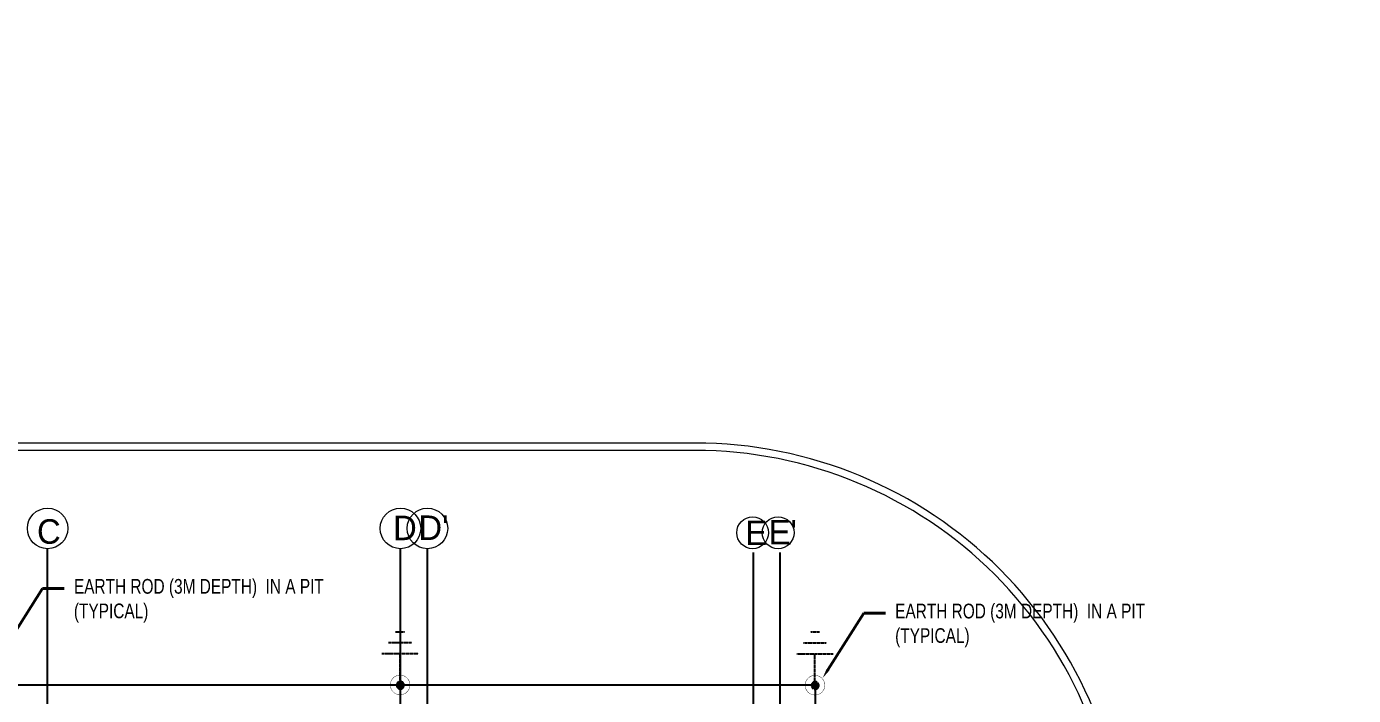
# Model space of a CAD drawing. Header units: metres. Extents: x -18745 to 220762, y -1579758 to -1356048.
# Drawn here: x 100185 to 127256, y -1369684 to -1356048 of the extents above; entities that cross this region are included whole.
import ezdxf
from ezdxf import colors
from ezdxf.entities.mleader import LeaderData, LeaderLine
from ezdxf.math import Vec2, Vec3

# ---------------------------------------------------------------- set-up
doc = ezdxf.new("R2010")
doc.units = ezdxf.units.M
for name, pattern in [('DASHDOTX2', [50.8, 25.4, -12.7, 0, -12.7]), ('DASHED2', [0.375, 0.25, -0.125]), ('PHANTOMX2', [5, 2.5, -0.5, 0.5, -0.5, 0.5, -0.5])]:
    doc.linetypes.add(name, pattern=pattern)
doc.layers.get('0').update_dxf_attribs({"lineweight": 0})
for name, color, linetype in [('0E-PW-GRD', 6, 'Continuous'), ('A-100 - Copy$0$axes', 8, 'Continuous'), ('PD-VENT', 70, 'Continuous')]:
    doc.layers.add(name, color=color, linetype=linetype)
for name, color, linetype, lineweight in [('A-100 - Copy$0$AxisBalloons_2', 8, 'Continuous', 0), ('A-100 - Copy$0$TEXT', 8, 'Continuous', 0), ('E-GRND', 94, 'DASHED2', 40), ('Tiles', 252, 'Continuous', 5)]:
    doc.layers.add(name, color=color, linetype=linetype, lineweight=lineweight)
doc.styles.add('A-100 - Copy$0$Standard', font='GOTHIC.TTF')
doc.styles.add('ROMANS', font='romans.shx', dxfattribs={"width": 0.85})

# ---------------------------------------------------------------- blocks, each defined once
blk = doc.blocks.new('A$C22ed9212')
at = {"layer": 'Tiles', "elevation": 0}
for points in [[(-381106, -413551), (-381106, -405051), (-399449, -405051, -0.414214), (-403099, -401401), (-403099, -395531, 0.414214), (-411749, -386881), (-430349, -386881, -0.431909), (-432844, -384231), (-427349, -384231), (-427349, -378241)], [(-380956, -413551), (-380956, -404901), (-399449, -404901, -0.414214), (-402949, -401401), (-402949, -395531, 0.414214), (-411749, -386731), (-430349, -386731, -0.414214), (-432699, -384381), (-427199, -384381), (-427199, -378241)]]:
    blk.add_lwpolyline(points, format="xyb", dxfattribs=at)
blk = doc.blocks.new('GROUND-ROD1')
at = {"layer": 'E-GRND', "linetype": 'ByBlock', "lineweight": -2}
h = blk.add_hatch(color=256, dxfattribs=at)
edge = h.paths.add_edge_path(flags=0)
edge.add_arc((-6, 4), 76.2, 0, 180)
edge.add_arc((-6, 4), 76.2, 180, 360)
for p, q in [((-650, -373), (-650, 373)), ((-1097, -92), (-1097, 95)), ((-876, -237), (-876, 237)), ((-2, 0), (-650, 0))]:
    blk.add_line(p, q, dxfattribs=at)
at = {"layer": 'E-GRND', "const_width": 8}
blk.add_lwpolyline([(111, -159, -2.025962), (111, 159, -0.493593), (111, -159, 0.493593)], format="xyb", dxfattribs=at)
at = {"layer": 'E-GRND', "linetype": 'ByBlock', "lineweight": -2}
for start, end in [(360, 180), (180, 360)]:
    blk.add_arc((-6, 4), 76.2, start, end, dxfattribs=at)
blk = doc.blocks.new('A-100 - Copy')
at = {"layer": 'A-100 - Copy$0$axes'}
for p, q in [((100615.3, -1477297.4, 2.4), (100615.3, -1366691.8, 2.4)), ((107813.3, -1477297.4, 0), (107813.3, -1366691.8, 0)), ((108363.3, -1477297.4, 0), (108363.3, -1366691.8, 0)), ((115013.3, -1477297.4, 0), (115013.3, -1366771.9, 0)), ((115563.3, -1477297.4, 0), (115563.3, -1366771.9, 0)), ((115563.3, -1477297.4, 0), (115563.3, -1366771.9, 0))]:
    blk.add_line(p, q, dxfattribs=at)
at = {"layer": 'A-100 - Copy$0$AxisBalloons_2'}
for centre, radius in [((100615.3, -1366277.9, 2.4), 413.9), ((107813.3, -1366277.9, 0), 413.9), ((108363.3, -1366277.9, 0), 413.9), ((114998.3, -1366366.8, 0), 325), ((115518.2, -1366366.8, 2.4), 325)]:
    blk.add_circle(centre, radius, dxfattribs=at)
at = {"layer": 'A-100 - Copy$0$TEXT', "char_height": 500, "attachment_point": 1, "style": 'A-100 - Copy$0$Standard'}
for s, insert in [('C', (100399.1, -1366091.3, 2.4)), ('D', (107663.3, -1366018.8, 0)), ("D'", (108180.1, -1366014, 0)), ('E', (114848.3, -1366117.8, 0)), ("E'", (115326.6, -1366105.2, 0))]:
    blk.add_mtext_dynamic_manual_height_columns(s, width=500, gutter_width=1, heights=[0], dxfattribs=dict(at, insert=insert))

msp = doc.modelspace()

# ---------------------------------------------------------------- linework, layer by layer
at = {"layer": '0E-PW-GRD', "linetype": 'DASHDOTX2', "ltscale": 10, "const_width": 40, "elevation": 0}
msp.add_lwpolyline([(98070.3, -1427702.7), (98070.3, -1394542.7), (99350.3, -1394542.7), (99350.3, -1369472.7), (116278.3, -1369472.7), (116278.3, -1390327.7), (145612.7, -1390327.7), (145625.6, -1394572.7), (167779.4, -1394572.7)], dxfattribs=at)

# ---------------------------------------------------------------- block references
at = {"layer": '0E-PW-GRD', "color": 141, "linetype": 'PHANTOMX2', "rotation": 270}
for p in [(107806.5, -1369480.6, 0), (116270.5, -1369486, -4.8)]:
    msp.add_blockref('GROUND-ROD1', p, dxfattribs=at)
at = {"layer": 'PD-VENT'}
msp.add_blockref('A$C22ed9212', (525571.7, -977806.6, 2.4), dxfattribs=at)

# ---------------------------------------------------------------- leaders
at = {"layer": 'E-GRND', "linetype": 'ByBlock', "ltscale": 400}
ml = msp.add_multileader_mtext('Standard', dxfattribs=at)
ml.set_content('{\\fArial|b0|i0|c0|p34;\\W0.75;\\C256;EARTH ROD (3M DEPTH)  IN A PIT (TYPICAL)}', color=140, style='ROMANS')
ml.set_leader_properties(color=181, lineweight=-1)
ml.build(insert=Vec2(0, 0))
ml.multileader.update_dxf_attribs({"dogleg_length": 319.7, "arrow_head_size": 200})
ctx = ml.context
ctx.base_point, ctx.char_height, ctx.arrow_head_size, ctx.landing_gap_size, ctx.plane_origin, ctx.plane_x_axis, ctx.plane_y_axis = Vec3(100951.4, -1367503.6, -7.2), 300, 200, 200, Vec3(98434, -1367315.4, -7.2), Vec3(1, 0.0000626), Vec3(-0.0000626, 1)
notes = []
notes.append((ctx, [(1, (1, 1, 0), (100509.4, -1367503.7, -7.2), (1, 0.0000626), 442, [(0, [(99673.5, -1368824.5, -7.2)], 0, [])])]))
ctx.mtext.insert, ctx.mtext.text_direction, ctx.mtext.rotation, ctx.mtext.width, ctx.mtext.defined_height, ctx.mtext.flow_direction = Vec3(101151.4, -1367309.5, -7.2), Vec3(1, 0.0000626), 0.0000626, 5749.077, 1062.8, 5
ml = msp.add_multileader_mtext('Standard', dxfattribs=at)
ml.set_content('{\\fArial|b0|i0|c0|p34;\\W0.75;\\C256;EARTH ROD (3M DEPTH)  IN A PIT (TYPICAL)}', color=140, style='ROMANS')
ml.set_leader_properties(color=181, lineweight=-1)
ml.build(insert=Vec2(0, 0))
ml.multileader.update_dxf_attribs({"dogleg_length": 319.7, "arrow_head_size": 200})
ctx = ml.context
ctx.base_point, ctx.char_height, ctx.arrow_head_size, ctx.landing_gap_size, ctx.plane_origin, ctx.plane_x_axis, ctx.plane_y_axis = Vec3(117706.2, -1368007.2, -7.2), 300, 200, 200, Vec3(115188.7, -1367819, -7.2), Vec3(1, 0.0000626), Vec3(-0.0000626, 1)
notes.append((ctx, [(1, (1, 1, 0), (117264.2, -1368007.3, -7.2), (1, 0.0000626), 442, [(0, [(116428.2, -1369328.1, -7.2)], 0, [])])]))
ctx.mtext.insert, ctx.mtext.text_direction, ctx.mtext.rotation, ctx.mtext.width, ctx.mtext.defined_height, ctx.mtext.flow_direction = Vec3(117906.1, -1367813.1, -7.2), Vec3(1, 0.0000626), 0.0000626, 5749.077, 1062.8, 5
for ctx, leaders in notes:
    for number, flags, end, landing, length, lines in leaders:
        leader = LeaderData()
        leader.index, (leader.has_last_leader_line, leader.has_dogleg_vector, leader.attachment_direction) = number, flags
        leader.last_leader_point, leader.dogleg_vector, leader.dogleg_length = Vec3(end), Vec3(landing), length
        for number, points, colour, breaks in lines:
            line = LeaderLine()
            line.index, line.vertices, line.color, line.breaks = number, Vec3.list(points), colors.encode_raw_color(colour), breaks
            leader.lines.append(line)
        ctx.leaders.append(leader)

# ---------------------------------------------------------------- next in the draw order: block references
msp.add_blockref('A-100 - Copy', (0, 0))

doc.saveas('drawing.dxf')
